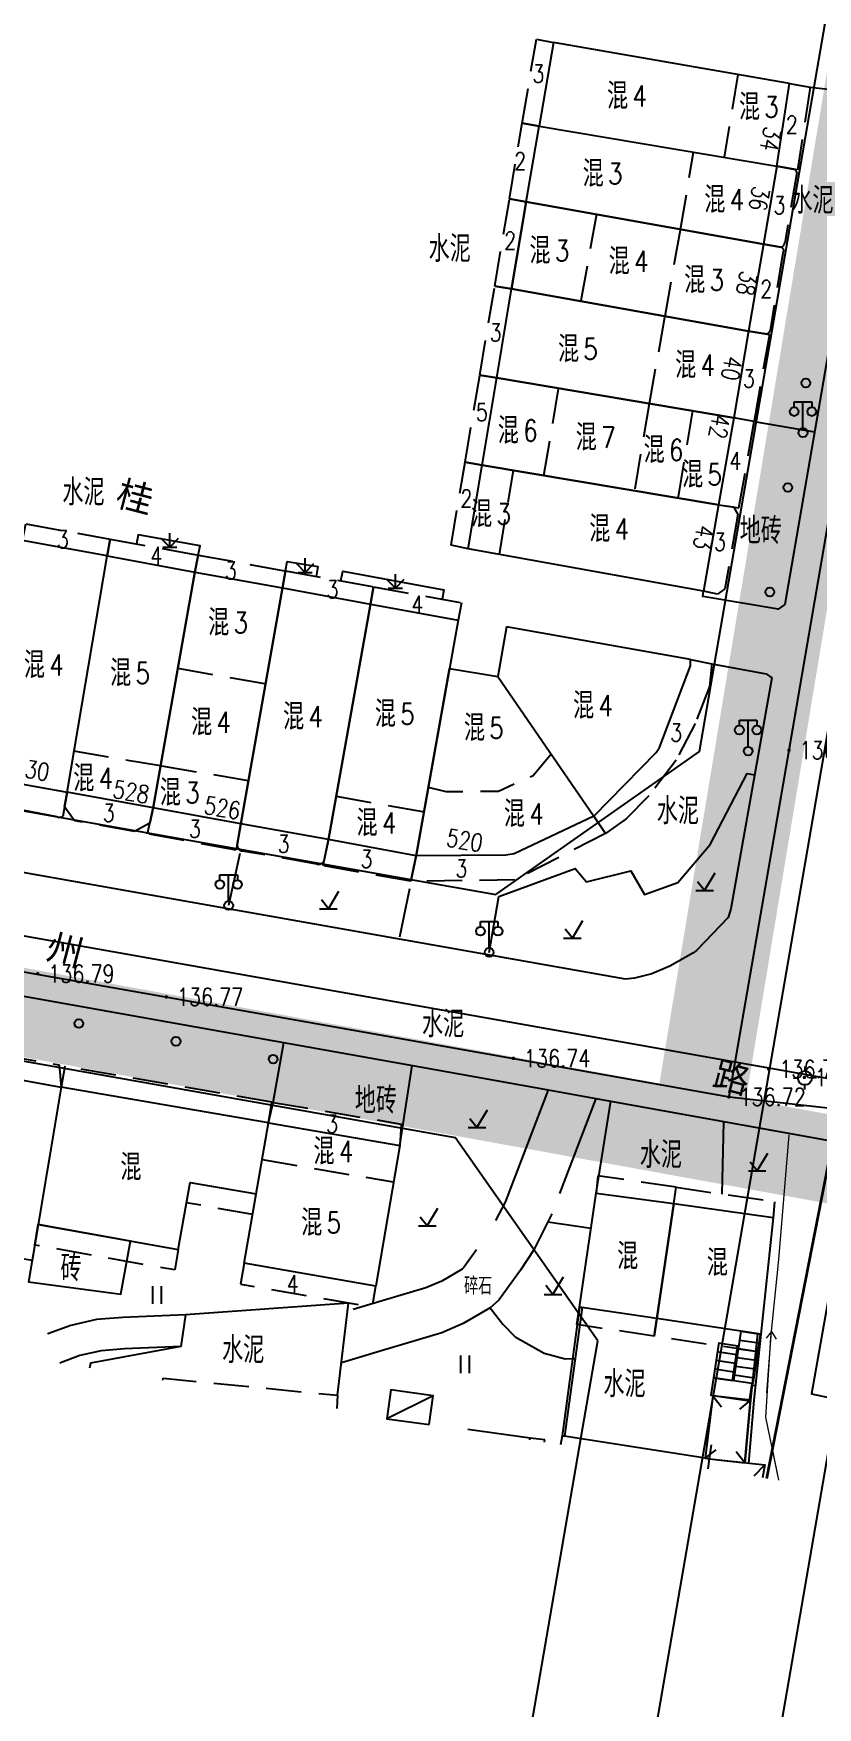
# Model space of a CAD drawing. Extents: x 529262 to 576451, y 2694391 to 2717535.
# Drawn here: x 563757.4 to 563802, y 2710581.3 to 2710676.4 of the extents above; entities that cross this region are included whole.
import ezdxf
from ezdxf.enums import TextEntityAlignment as Align
from ezdxf.xclip import XClip

# ---------------------------------------------------------------- set-up
doc = ezdxf.new("R2010")
doc.units = 0
doc.header["$XCLIPFRAME"] = 0
for name, pattern in [('ACAD_ISO12W100', [22, 12, -3, 0.5, -3, 0.5, -3]), ('DASH', [0.35, 0.25, -0.1]), ('X2', [10, 8, -2]), ('X5', [3, 2, -1])]:
    doc.linetypes.add(name, pattern=pattern)
for name, color, linetype in [('DLDW', 8, 'Continuous'), ('DLSS', 4, 'Continuous'), ('GCD', 8, 'Continuous'), ('JMD', 8, 'Continuous'), ('KZD', 8, 'Continuous'), ('PP-COM', 7, 'Continuous'), ('RD-中线', 40, 'Continuous'), ('RD-红线', 7, 'Continuous'), ('ZBTZ', 8, 'Continuous'), ('ZJ', 7, 'Continuous'), ('污水管径标注_W10-', 202, 'Continuous'), ('河流', 4, 'Continuous')]:
    doc.layers.add(name, color=color, linetype=linetype)
doc.layers.add('SXSS', color=5, linetype='Continuous', lineweight=0)
doc.layers.add('控制界线1', color=30, linetype='ACAD_ISO12W100', lineweight=35)
doc.styles.add('HZ', font='rs.shx', dxfattribs={"width": 0.8, "bigfont": 'hztxt.shx'})
doc.styles.add('等线体', font='simhei.ttf')
doc.linetypes.add('1161', pattern='A,0,[149,AAA.SHX,S=0.15,R=0,X=0,Y=0],-1.6', length=1.6)

# ---------------------------------------------------------------- blocks, each defined once
blk = doc.blocks.new('A$C19FD0107')
at = {"layer": 'RD-中线', "color": 8, "linetype": 'Continuous', "flags": 128}
blk.add_lwpolyline([(-7218.27, 16113.779), (-7175.488, 16361.54)], dxfattribs=at)
at = {"layer": 'RD-中线', "color": 8}
blk.add_lwpolyline([(-7111.179, 16211.495), (-7285.198, 16242.331, -0.001777), (-7286.247, 16242.521), (-7291.872, 16243.559, 0.00249), (-7293.342, 16243.822), (-7418.595, 16265.649, 0.000151), (-7418.892, 16265.7), (-7433.311, 16268.204)], format="xyb", dxfattribs=at)
at = {"layer": 'RD-红线', "color": 8, "linetype": 'Continuous', "flags": 128}
for points in [[(-7202.711, 16245.024), (-7201.856, 16249.972), (-7188.002, 16330.204), (-7186.64, 16338.09), (-7186.3, 16340.062)], [(-7267.793, 16246.356), (-7262.878, 16245.485), (-7219.255, 16237.755), (-7214.31, 16236.879)], [(-7270.347, 16232.59), (-7265.42, 16231.717), (-7216.606, 16223.067)], [(-7221.419, 16136.681), (-7220.055, 16144.58), (-7209.344, 16206.614), (-7208.496, 16211.519)], [(-7207.635, 16134.234), (-7206.276, 16142.102), (-7195.581, 16204.041), (-7194.726, 16208.99)]]:
    blk.add_lwpolyline(points, dxfattribs=at)
at = {"layer": 'RD-红线', "color": 8}
for points in [[(-7214.31, 16236.879), (-7202.711, 16245.024, 0.415499)], [(-7208.496, 16211.519), (-7216.606, 16223.067, 0.412929)]]:
    blk.add_lwpolyline(points, format="xyb", dxfattribs=at)
blk = doc.blocks.new('GC200')
at = {"linetype": 'Continuous', "const_width": 0.2, "flags": 128}
blk.add_lwpolyline([(-0.1, 0, 1), (0.1, 0, 1)], format="xyb", close=True, dxfattribs=at)
blk = doc.blocks.new('gc170')
at = {"color": 8, "linetype": 'Continuous'}
blk.add_circle((0, 0), 0.5, dxfattribs=at)
blk = doc.blocks.new('gc097')
at = {"color": 8}
for p, q in [((-1, 2.9), (-1, 3.5)), ((-1, 3.5), (1, 3.5)), ((0, 0.5), (0, 3.5)), ((1, 3.5), (1, 2.9))]:
    blk.add_line(p, q, dxfattribs=at)
for centre in [(-1, 2.4), (1, 2.4), (0, 0)]:
    blk.add_circle(centre, 0.5, dxfattribs=at)
blk = doc.blocks.new('gc123')
at = {"color": 8}
for p, q in [((0, 0), (1.2, 2)), ((-1, 0), (1, 0)), ((0, 0), (-0.8, 1))]:
    blk.add_line(p, q, dxfattribs=at)
blk = doc.blocks.new('gc121')
at = {"color": 8}
for p, q in [((-0.5, -1), (-0.5, 1)), ((0.5, -1), (0.5, 1))]:
    blk.add_line(p, q, dxfattribs=at)
blk = doc.blocks.new('gc124')
at = {"color": 8}
for p, q in [((-1, 1), (0, 0)), ((-0.8, 0), (0.8, 0)), ((0, 0), (0, 1.6)), ((0, 0), (1, 1))]:
    blk.add_line(p, q, dxfattribs=at)
blk = doc.blocks.new('gc086')
at = {"color": 8}
for p, q in [((0, 0), (7, 0)), ((7, 0), (6.18, 0.57)), ((7, 0), (6.18, -0.57))]:
    blk.add_line(p, q, dxfattribs=at)
blk = doc.blocks.new('gc116')
at = {"color": 8}
for p, q in [((-1.3, 0), (-0.8, 0)), ((0, 1.3), (0, 0.8)), ((1.3, 0), (0.8, 0)), ((0, -1.3), (0, -0.8))]:
    blk.add_line(p, q, dxfattribs=at)
blk.add_circle((0, 0), 0.8, dxfattribs=at)
blk.add_point((0, 0), dxfattribs=at)

msp = doc.modelspace()

# ---------------------------------------------------------------- linework, layer by layer
at = {"layer": 'DLSS', "linetype": 'Continuous'}
for points in [[(563801.579, 2710673.368), (563805.144, 2710672.969), (563800.127, 2710643.967), (563799.742, 2710643.704), (563795.469, 2710644.428), (563795.502, 2710644.722)], [(563795.984, 2710640.601), (563799.071, 2710640.034), (563799.399, 2710639.802), (563797.051, 2710626.684), (563796.905, 2710626.176), (563795.097, 2710624.302), (563794.899, 2710624.158), (563793.594, 2710623.41), (563792.564, 2710622.977), (563791.577, 2710622.734), (563791.058, 2710622.687)]]:
    msp.add_lwpolyline(points, dxfattribs=at)
at = {"layer": 'DLSS', "linetype": 'Continuous', "flags": 128}
for points in [[(563791.058, 2710622.687), (563735.774, 2710632.446)], [(563739.177, 2710624.854), (563779.481, 2710617.672)], [(563779.481, 2710617.672), (563786.666, 2710616.38)], [(563789.377, 2710615.893), (563802.436, 2710613.545), (563804.162, 2710613.23)]]:
    msp.add_lwpolyline(points, dxfattribs=at)
at = {"layer": 'DLSS', "linetype": 'X2', "flags": 128}
for points, elevation in [([(563786.666, 2710616.38), (563784.227, 2710609.998), (563783.523, 2710608.666), (563782.875, 2710607.672), (563781.846, 2710606.263), (563781.769, 2710606.196), (563780.615, 2710605.52), (563779.704, 2710605.128), (563776.34, 2710604.128), (563775.255, 2710603.806)], 136.764), ([(563766.047, 2710603.592), (563762.471, 2710603.443), (563760.984, 2710603.328), (563759.521, 2710602.998), (563758.208, 2710602.514), (563756.173, 2710601.291)], 137.047)]:
    msp.add_lwpolyline(points, dxfattribs=dict(at, elevation=elevation))
at = {"layer": 'DLSS', "linetype": 'Continuous', "flags": 128}
for points, elevation in [([(563789.377, 2710615.893), (563787.317, 2710610.501)], 136.764), ([(563786.876, 2710609.348), (563786.647, 2710608.878), (563785.858, 2710607.291), (563785.102, 2710606.133), (563783.858, 2710604.43), (563783.364, 2710603.993), (563781.839, 2710603.1), (563780.628, 2710602.579), (563777.111, 2710601.534), (563774.911, 2710600.881)], 136.764), ([(563765.783, 2710601.796), (563762.576, 2710601.662), (563761.25, 2710601.56), (563760.028, 2710601.284), (563758.982, 2710600.899), (563758.897, 2710600.847)], 137.047)]:
    msp.add_lwpolyline(points, dxfattribs=dict(at, elevation=elevation))
at = {"layer": 'JMD', "linetype": 'Continuous'}
for p, q in [((563788.452, 2710604.044), (563788.6, 2710604.024)), ((563797.221, 2710599.854), (563797.643, 2710602.663)), ((563797.643, 2710602.663), (563798.73, 2710602.5)), ((563798.73, 2710602.5), (563798.308, 2710599.69)), ((563796.367, 2710602.032), (563796.066, 2710600.027)), ((563796.289, 2710601.51), (563797.377, 2710601.347)), ((563796.363, 2710602.005), (563797.451, 2710601.841)), ((563797.154, 2710599.864), (563797.455, 2710601.869)), ((563797.494, 2710601.675), (563798.582, 2710601.511)), ((563797.568, 2710602.169), (563798.656, 2710602.006)), ((563788.053, 2710601.118), (563788.202, 2710601.097)), ((563796.141, 2710600.522), (563797.228, 2710600.358)), ((563796.215, 2710601.016), (563797.303, 2710600.853)), ((563797.346, 2710600.686), (563798.433, 2710600.522)), ((563797.42, 2710601.18), (563798.508, 2710601.017)), ((563796.066, 2710600.027), (563797.154, 2710599.864)), ((563797.271, 2710600.191), (563798.359, 2710600.028)), ((563798.458, 2710599.568, 137.102), (563798.259, 2710599.589, 137.102)), ((563780.122, 2710599.004, 137.054), (563777.501, 2710597.69, 137.054)), ((563796.044, 2710598.996), (563796.536, 2710598.366)), ((563798.169, 2710598.745), (563797.549, 2710598.24)), ((563787.456, 2710596.728), (563787.604, 2710596.708)), ((563795.593, 2710595.453), (563796.233, 2710595.934)), ((563795.848, 2710595.413), (563795.953, 2710596.206)), ((563797.864, 2710595.194), (563797.356, 2710595.812)), ((563798.987, 2710595.071), (563798.362, 2710594.427))]:
    msp.add_line(p, q, dxfattribs=at)
at = {"layer": 'JMD', "linetype": 'X5'}
for points in [[(563786.155, 2710671.168), (563785.192, 2710671.331), (563785.997, 2710676.101), (563786.977, 2710675.917)], [(563785.41, 2710666.865), (563784.465, 2710667.024), (563785.192, 2710671.331), (563786.155, 2710671.168)], [(563784.574, 2710661.911), (563783.629, 2710662.07), (563784.465, 2710667.024), (563785.41, 2710666.865)], [(563783.746, 2710656.85), (563782.776, 2710657.014), (563783.629, 2710662.07), (563784.574, 2710661.911)], [(563782.913, 2710651.899), (563781.941, 2710652.062), (563782.776, 2710657.014), (563783.746, 2710656.85)], [(563796.365, 2710649.635), (563797.519, 2710649.476), (563798.381, 2710654.379), (563797.221, 2710654.583)], [(563782.113, 2710647.144), (563781.145, 2710647.342), (563781.941, 2710652.062), (563782.913, 2710651.899)], [(563796.365, 2710649.635), (563797.209, 2710649.519), (563797.451, 2710649.081), (563796.721, 2710644.859), (563796.293, 2710644.556), (563795.502, 2710644.722)], [(563756.774, 2710647.601), (563756.948, 2710648.561), (563761.751, 2710647.691), (563761.577, 2710646.73)], [(563761.577, 2710646.73), (563761.751, 2710647.691), (563766.752, 2710646.785), (563766.576, 2710645.811)], [(563766.576, 2710645.811), (563766.752, 2710646.785), (563771.729, 2710645.883), (563771.554, 2710644.914)], [(563771.554, 2710644.914), (563771.729, 2710645.883), (563776.735, 2710644.976), (563776.558, 2710643.999)], [(563776.558, 2710643.999), (563776.735, 2710644.976), (563781.736, 2710644.07), (563781.552, 2710643.088)], [(563794.766, 2710640.851), (563795.984, 2710640.601), (563795.845, 2710639.313), (563795.033, 2710637.206), (563793.95, 2710635.124), (563792.404, 2710633.106), (563791.103, 2710631.791), (563789.936, 2710630.962), (563789.936, 2710630.962), (563789.271, 2710631.946)], [(563764.202, 2710632.412), (563764.01, 2710631.543), (563763.138, 2710631.068), (563759.735, 2710631.679), (563759.156, 2710632.474), (563759.299, 2710633.304)], [(563769.184, 2710631.497), (563768.919, 2710630.012), (563763.876, 2710630.936), (563764.202, 2710632.412)], [(563789.271, 2710631.946), (563789.936, 2710630.962), (563784.771, 2710628.316), (563778.857, 2710628.24), (563779.152, 2710629.693)], [(563779.152, 2710629.693), (563778.857, 2710628.24), (563773.868, 2710629.133), (563774.166, 2710630.613)], [(563793.812, 2710609.932), (563793.946, 2710610.849), (563789.497, 2710611.499), (563789.402, 2710610.519)], [(563793.812, 2710609.932), (563793.946, 2710610.849), (563799.55, 2710610.031), (563799.471, 2710609.133)], [(563792.851, 2710603.383), (563792.701, 2710602.385), (563788.302, 2710603.046), (563788.452, 2710604.044)], [(563798.621, 2710601.496), (563792.701, 2710602.385), (563792.851, 2710603.383)]]:
    msp.add_lwpolyline(points, dxfattribs=at)
at = {"layer": 'JMD', "linetype": 'Continuous', "flags": 128}
for points, elevation in [([(563800.404, 2710673.588), (563786.977, 2710675.917), (563786.155, 2710671.168), (563799.683, 2710668.892)], -527.145), ([(563752.146, 2710617.763), (563758.972, 2710616.547), (563757.317, 2710606.679), (563750.446, 2710607.821)], 137.031), ([(563758.972, 2710616.547), (563757.66, 2710608.726), (563765.627, 2710607.313), (563766.301, 2710611.115), (563770.055, 2710610.485), (563770.754, 2710614.506)], 137.174), ([(563770.754, 2710614.506), (563778.226, 2710613.23), (563776.871, 2710605.236), (563769.369, 2710606.539)], 137.192), ([(563757.66, 2710608.726), (563757.111, 2710605.477), (563762.37, 2710604.778), (563762.905, 2710607.796)], 137.174), ([(563779.902, 2710597.368), (563780.122, 2710599.004), (563777.722, 2710599.332), (563777.501, 2710597.69)], 137.054), ([(563798.169, 2710598.745), (563796.044, 2710598.996), (563795.593, 2710595.453), (563795.848, 2710595.413), (563797.864, 2710595.194)], 137.165)]:
    msp.add_lwpolyline(points, close=True, dxfattribs=dict(at, elevation=elevation))
at = {"layer": 'JMD', "linetype": 'X5', "flags": 128}
for points in [[(563797.462, 2710674.098), (563796.671, 2710669.399)], [(563786.43, 2710651.307), (563787.263, 2710656.259)], [(563765.608, 2710640.349), (563770.592, 2710639.469)], [(563779.851, 2710633.597), (563780.852, 2710633.337), (563783.839, 2710633.369), (563785.808, 2710634.255), (563786.836, 2710635.478)], [(563764.757, 2710599.894), (563764.764, 2710599.997), (563774.694, 2710599.027), (563774.646, 2710598.285)], [(563786.461, 2710596.363), (563786.478, 2710596.491), (563785.638, 2710596.598)]]:
    msp.add_lwpolyline(points, dxfattribs=at)
at = {"layer": 'JMD', "linetype": 'X5'}
for points, elevation in [([(563800.404, 2710673.588), (563801.579, 2710673.368), (563800.858, 2710668.672), (563799.683, 2710668.892)], -527.145), ([(563798.067, 2710659.504), (563799.251, 2710659.32), (563798.381, 2710654.379), (563797.221, 2710654.583)], -525.744), ([(563752.146, 2710617.763), (563752.596, 2710618.894), (563758.857, 2710617.809), (563758.972, 2710616.547)], 137.031), ([(563770.754, 2710614.506), (563770.951, 2710615.683), (563759.169, 2710617.724), (563758.972, 2710616.547)], 137.192), ([(563770.754, 2710614.506), (563771.033, 2710615.669), (563778.314, 2710614.444), (563778.226, 2710613.23)], 137.192)]:
    msp.add_lwpolyline(points, dxfattribs=dict(at, elevation=elevation))
at = {"layer": 'JMD', "linetype": 'Continuous', "flags": 128}
for points in [[(563799.683, 2710668.892), (563798.91, 2710664.447), (563785.41, 2710666.865), (563786.155, 2710671.168), (563786.155, 2710671.168)], [(563798.067, 2710659.504), (563784.574, 2710661.911), (563785.41, 2710666.865), (563798.91, 2710664.447)], [(563797.221, 2710654.583), (563783.746, 2710656.85), (563784.574, 2710661.911), (563798.067, 2710659.504)], [(563796.365, 2710649.635), (563782.913, 2710651.899), (563783.746, 2710656.85), (563797.221, 2710654.583)], [(563782.913, 2710651.899), (563796.365, 2710649.635), (563795.502, 2710644.722), (563782.113, 2710647.144)], [(563761.577, 2710646.73), (563756.774, 2710647.601), (563754.343, 2710634.199), (563759.299, 2710633.304)], [(563761.577, 2710646.73), (563766.576, 2710645.811), (563764.202, 2710632.412), (563759.299, 2710633.304)], [(563766.576, 2710645.811), (563771.554, 2710644.914), (563769.184, 2710631.497), (563764.202, 2710632.412)], [(563771.554, 2710644.914), (563776.558, 2710643.999), (563774.166, 2710630.613), (563769.184, 2710631.497)], [(563776.558, 2710643.999), (563781.552, 2710643.088), (563779.152, 2710629.693), (563774.166, 2710630.613)], [(563784.295, 2710642.697), (563783.799, 2710639.883), (563783.799, 2710639.883), (563789.271, 2710631.946), (563792.813, 2710635.567), (563792.996, 2710635.853), (563794.77, 2710640.49), (563794.766, 2710640.851), (563784.295, 2710642.697)], [(563781.06, 2710640.342), (563783.799, 2710639.883), (563789.271, 2710631.946), (563784.735, 2710629.807), (563784.261, 2710629.732), (563784.261, 2710629.732), (563779.152, 2710629.693)], [(563789.402, 2710610.519), (563793.812, 2710609.932), (563792.851, 2710603.383), (563788.452, 2710604.044)], [(563793.812, 2710609.932), (563799.471, 2710609.133), (563798.771, 2710602.494), (563792.851, 2710603.383)], [(563807.367, 2710604.913), (563802.897, 2710606.161), (563801.652, 2710599.119), (563805.947, 2710598.209)], [(563807.367, 2710604.913), (563802.897, 2710606.161), (563801.652, 2710599.119), (563805.947, 2710598.209)], [(563796.066, 2710600.027), (563795.918, 2710599.038), (563798.127, 2710598.706), (563798.276, 2710599.695)]]:
    msp.add_lwpolyline(points, close=True, dxfattribs=at)
at = {"layer": 'JMD', "linetype": 'X5', "flags": 128}
for points, elevation in [([(563794.199, 2710665.291), (563794.94, 2710669.69)], -504.969), ([(563789.409, 2710666.149), (563788.527, 2710661.206)], -515.053), ([(563793.315, 2710660.352), (563794.199, 2710665.291)], -504.969), ([(563792.43, 2710655.389), (563793.315, 2710660.352)], -504.969), ([(563791.615, 2710650.546), (563792.43, 2710655.389)], -504.969), ([(563794.076, 2710650.087), (563794.898, 2710654.974)], -507.782), ([(563783.893, 2710646.822), (563784.696, 2710651.598)], -516.064), ([(563764.624, 2710634.799), (563759.694, 2710635.635)], -511.968), ([(563769.626, 2710633.95), (563764.624, 2710634.799)], -511.968), ([(563774.607, 2710633.081), (563779.598, 2710632.187)], -178.836), ([(563770.392, 2710612.427), (563777.857, 2710611.152), (563777.875, 2710611.164)], -513.624), ([(563769.863, 2710609.301), (563766.098, 2710609.969)], -524.585), ([(563765.627, 2710607.313), (563765.432, 2710606.151), (563757.465, 2710607.564), (563757.66, 2710608.726)], 137.086), ([(563769.369, 2710606.539), (563769.172, 2710605.346), (563776.674, 2710604.043), (563776.871, 2710605.236)], 137.023)]:
    msp.add_lwpolyline(points, dxfattribs=dict(at, elevation=elevation))
at = {"layer": 'JMD', "linetype": 'X5'}
for points in [[(563799.683, 2710668.892), (563800.623, 2710668.716, -0.316582), (563800.82, 2710668.502), (563800.123, 2710664.521, -0.298089), (563799.901, 2710664.284), (563798.91, 2710664.447)], [(563759.299, 2710633.304), (563759.062, 2710631.927, -0.190202), (563758.731, 2710631.906), (563758.731, 2710631.906), (563758.731, 2710631.906), (563754.438, 2710632.721, -0.332019), (563754.102, 2710633.039), (563754.343, 2710634.199)], [(563774.166, 2710630.613), (563773.917, 2710629.379, -0.300519), (563773.514, 2710629.22), (563769.283, 2710629.96, -0.34253), (563768.969, 2710630.292), (563769.184, 2710631.497)]]:
    msp.add_lwpolyline(points, format="xyb", dxfattribs=at)
at = {"layer": 'JMD', "linetype": 'Continuous'}
for points in [[(563785.41, 2710666.865), (563784.574, 2710661.911)], [(563776.871, 2710605.236), (563769.369, 2710606.539)], [(563788.452, 2710604.044), (563787.456, 2710596.728)], [(563788.6, 2710604.024), (563787.604, 2710596.708)], [(563785.625, 2710596.499), (563785.638, 2710596.598), (563782.093, 2710597.074)]]:
    msp.add_lwpolyline(points, dxfattribs=at)
at = {"layer": 'JMD', "linetype": 'X5', "elevation": -527.118}
msp.add_lwpolyline([(563798.91, 2710664.447), (563799.901, 2710664.284, -0.594311), (563800.016, 2710663.954), (563799.29, 2710659.541, -0.378555), (563799.015, 2710659.357), (563798.067, 2710659.504)], format="xyb", dxfattribs=at)
at = {"layer": 'JMD', "linetype": 'Continuous', "flags": 128}
for points, elevation in [([(563798.573, 2710602.524), (563798.172, 2710598.766), (563797.864, 2710595.194)], 137.102), ([(563798.771, 2710602.494), (563798.371, 2710598.747), (563798.063, 2710595.172)], 137.102), ([(563795.773, 2710594.848), (563795.848, 2710595.413), (563787.456, 2710596.728), (563787.364, 2710596.216)], 137.117), ([(563795.773, 2710594.848), (563795.848, 2710595.413), (563798.987, 2710595.071), (563798.862, 2710594.345)], 137.117)]:
    msp.add_lwpolyline(points, dxfattribs=dict(at, elevation=elevation))
at = {"layer": 'SXSS', "color": 8, "linetype": 'Continuous', "flags": 128}
for points in [[(563799.791, 2710594.194), (563799.053, 2710597.793), (563799.34, 2710602.286), (563799.792, 2710606.749), (563800.382, 2710613.831)], [(563799.791, 2710594.194), (563799.425, 2710595.978)]]:
    msp.add_lwpolyline(points, dxfattribs=at)
at = {"layer": 'ZBTZ', "linetype": '1161', "flags": 128}
for points in [[(563798.381, 2710654.379), (563801.825, 2710653.783)], [(563766.752, 2710646.785), (563766.872, 2710647.303), (563763.343, 2710647.924), (563763.251, 2710647.419)], [(563771.729, 2710645.883), (563771.818, 2710646.42), (563773.569, 2710646.127), (563773.467, 2710645.568)], [(563774.881, 2710645.312), (563774.983, 2710645.873), (563780.737, 2710644.801), (563780.64, 2710644.269)], [(563786.666, 2710616.38), (563789.377, 2710615.893)]]:
    msp.add_lwpolyline(points, dxfattribs=at)
at = {"layer": 'ZBTZ', "linetype": '1161'}
for points in [[(563783.314, 2710624.201), (563783.866, 2710627.367), (563788.198, 2710628.964), (563788.849, 2710628.214), (563791.365, 2710628.835), (563792.145, 2710627.497), (563794.046, 2710628.167), (563795.89, 2710630.324), (563797.986, 2710634.37), (563798.413, 2710634.294)], [(563769.136, 2710629.823), (563768.493, 2710626.862)], [(563778.237, 2710625.092), (563778.805, 2710627.838)], [(563796.563, 2710610.467), (563796.663, 2710614.565)], [(563774.694, 2710599.027), (563775.31, 2710604.271), (563766.047, 2710603.592), (563765.783, 2710601.796), (563760.634, 2710600.845), (563760.577, 2710600.574)]]:
    msp.add_lwpolyline(points, dxfattribs=at)
at = {"layer": 'ZBTZ', "linetype": '1161', "flags": 128}
for points, elevation in [([(563771.033, 2710615.669), (563771.639, 2710619.069)], -522.059), ([(563778.226, 2710613.23), (563778.932, 2710617.77)], 137.202), ([(563789.402, 2710610.519), (563790.232, 2710615.739)], 137.121), ([(563786.647, 2710608.878), (563789.108, 2710608.517)], 136.799), ([(563783.364, 2710603.993), (563784.097, 2710603.064), (563784.791, 2710602.358), (563786.45, 2710601.422), (563787.63, 2710601.107), (563788.053, 2710601.118)], 136.764)]:
    msp.add_lwpolyline(points, dxfattribs=dict(at, elevation=elevation))
at = {"layer": '控制界线1', "color": 252, "linetype": 'Continuous', "flags": 128}
msp.add_lwpolyline([(563799.098, 2710594.307), (563836.688, 2710785.949)], dxfattribs=at)
msp.add_lwpolyline([(563799.098, 2710594.307), (563836.688, 2710785.949)], dxfattribs=at)
msp.add_lwpolyline([(563799.098, 2710594.307), (563836.688, 2710785.949)], dxfattribs=at)
at = {"layer": '污水管径标注_W10-'}
for points in [[(563796.965, 2710615.988), (563800.368, 2710635.696), (563803.09, 2710651.463), (563807.174, 2710675.113), (563809.216, 2710686.938), (563810.577, 2710694.821), (563814.321, 2710716.5)], [(563607.436, 2710649.488), (563627.132, 2710646.014), (563642.889, 2710643.235), (563646.828, 2710642.54), (563666.524, 2710639.066), (563676.372, 2710637.329), (563686.22, 2710635.592), (563705.916, 2710632.118), (563709.855, 2710631.423), (563725.61, 2710628.632), (563745.303, 2710625.142), (563757.578, 2710622.967), (563764.996, 2710621.653), (563784.689, 2710618.163), (563796.965, 2710615.988), (563804.452, 2710615.153), (563824.329, 2710612.938), (563845.489, 2710610.58), (563863.911, 2710607.316), (563885.041, 2710603.571)]]:
    msp.add_lwpolyline(points, dxfattribs=at)
at = {"layer": '河流', "color": 5, "linetype": 'DASH', "ltscale": 0.1, "const_width": 5}
for points in [[(563795.047, 2710613.837), (563816.516, 2710743.308)], [(563595.517, 2710650.118), (563885.982, 2710597.302)]]:
    msp.add_lwpolyline(points, dxfattribs=at)

# ---------------------------------------------------------------- block references
at = {"layer": 'DLDW', "color": 252, "linetype": 'Continuous', "xscale": 0.5, "yscale": 0.5, "zscale": 0.5}
for p in [(563801.162, 2710653.736), (563798.043, 2710635.64), (563768.493, 2710626.862, -0.097), (563783.314, 2710624.201, -0.097)]:
    msp.add_blockref('gc097', p, dxfattribs=at)
at = {"layer": 'GCD', "linetype": 'Continuous'}
ref = msp.add_blockref('GC200', (563800.364, 2710635.687, 136.89), dxfattribs=dict(at, xscale=0.5, yscale=0.5, zscale=0.5))
ref.add_attrib('height', '136.89', dxfattribs={"linetype": 'Continuous', "height": 1, "style": 'HZ', "width": 0.8}).set_placement((563800.964, 2710635.687, 136.89), align=Align.MIDDLE_LEFT)
ref = msp.add_blockref('GC200', (563757.633, 2710622.986, 136.79), dxfattribs=dict(at, xscale=0.5, yscale=0.5, zscale=0.5))
ref.add_attrib('height', '136.79', dxfattribs={"linetype": 'Continuous', "height": 1, "style": 'HZ', "width": 0.8}).set_placement((563758.233, 2710622.986, 136.79), align=Align.MIDDLE_LEFT)
ref = msp.add_blockref('GC200', (563764.951, 2710621.669, 136.77), dxfattribs=dict(at, xscale=0.5, yscale=0.5, zscale=0.5))
ref.add_attrib('height', '136.77', dxfattribs={"linetype": 'Continuous', "height": 1, "style": 'HZ', "width": 0.8}).set_placement((563765.551, 2710621.669, 136.77), align=Align.MIDDLE_LEFT)
ref = msp.add_blockref('GC200', (563784.692, 2710618.176, 136.74), dxfattribs=dict(at, xscale=0.5, yscale=0.5, zscale=0.5))
ref.add_attrib('height', '136.74', dxfattribs={"linetype": 'Continuous', "height": 1, "style": 'HZ', "width": 0.8}).set_placement((563785.292, 2710618.176, 136.74), align=Align.MIDDLE_LEFT)
ref = msp.add_blockref('GC200', (563799.22, 2710617.568, 136.718), dxfattribs=dict(at, xscale=0.5, yscale=0.5, zscale=0.5))
ref.add_attrib('height', '136.72', dxfattribs={"linetype": 'Continuous', "height": 1, "style": 'HZ', "width": 0.8}).set_placement((563799.82, 2710617.568, 136.718), align=Align.MIDDLE_LEFT)
ref = msp.add_blockref('GC200', (563801.244, 2710617.096, 136.663), dxfattribs=dict(at, xscale=0.5, yscale=0.5, zscale=0.5))
ref.add_attrib('height', '136.66', dxfattribs={"linetype": 'Continuous', "height": 1, "style": 'HZ', "width": 0.8}).set_placement((563801.844, 2710617.096, 136.663), align=Align.MIDDLE_LEFT)
ref = msp.add_blockref('GC200', (563796.95, 2710615.986, 136.72), dxfattribs=dict(at, xscale=0.5, yscale=0.5, zscale=0.5))
ref.add_attrib('height', '136.72', dxfattribs={"linetype": 'Continuous', "height": 1, "style": 'HZ', "width": 0.8}).set_placement((563797.55, 2710615.986, 136.72), align=Align.MIDDLE_LEFT)
at = {"layer": 'KZD', "linetype": 'Continuous', "xscale": 0.5, "yscale": 0.5, "zscale": 0.5}
msp.add_blockref('gc116', (563801.273, 2710617.065, 136.663), dxfattribs=at)
at = {"layer": 'PP-COM'}
ref = msp.add_blockref('A$C19FD0107', (570997.993, 2694390.603), dxfattribs=at)
XClip(ref).set_block_clipping_path([(-9366.4383134884, 14428.6043910822), (-3328.4480743363, 17452.7484863754)])
at = {"layer": 'SXSS', "color": 8, "linetype": 'Continuous', "xscale": 0.5000000001715511, "yscale": 0.5000000001715511, "zscale": 0.5000000001715511, "rotation": 85.44412170247783}
msp.add_blockref('gc086', (563799.102, 2710599.166), dxfattribs=at)
at = {"layer": 'ZBTZ', "linetype": 'Continuous'}
for p, xscale, yscale, zscale, rotation in [((563801.325, 2710656.564), 0.5000000000768235, 0.5000000000768235, 0.5000000000768235, 260.2204996000144), ((563800.301, 2710650.623), 0.5000000000768235, 0.5000000000768235, 0.5000000000768235, 260.2204996000144), ((563799.277, 2710644.682), 0.5000000000768235, 0.5000000000768235, 0.5000000000768235, 260.2204996000144), ((563759.969, 2710620.154), 0.5000000000014555, 0.5000000000014555, 0.5000000000014555, 169.649559211636), ((563765.497, 2710619.145), 0.5000000000014555, 0.5000000000014555, 0.5000000000014555, 169.649559211636), ((563771.026, 2710618.135), 0.5000000000014555, 0.5000000000014555, 0.5000000000014555, 169.649559211636)]:
    msp.add_blockref('gc170', p, dxfattribs=dict(at, xscale=xscale, yscale=yscale, zscale=zscale, rotation=rotation))
at = {"layer": 'ZBTZ', "linetype": 'Continuous', "xscale": 0.5, "yscale": 0.5}
for name, p in [('gc124', (563765.144, 2710647.236)), ('gc124', (563772.846, 2710645.797)), ('gc124', (563777.976, 2710644.906)), ('gc123', (563795.565, 2710627.714)), ('gc123', (563774.168, 2710626.679)), ('gc123', (563788.044, 2710625.012)), ('gc123', (563782.617, 2710614.244)), ('gc123', (563798.559, 2710611.782)), ('gc123', (563779.792, 2710608.66)), ('gc123', (563786.941, 2710604.76)), ('gc121', (563764.422, 2710604.731)), ('gc121', (563781.95, 2710600.786))]:
    msp.add_blockref(name, p, dxfattribs=at)

# ---------------------------------------------------------------- texts
at = {"layer": 'JMD', "linetype": 'Continuous', "style": 'HZ', "width": 0.8}
for s, height, p in [('混', 1.5, (563791.217, 2710672.878)), ('4', 1.2, (563792.285, 2710672.874)), ('混', 1.5, (563798.72, 2710672.251)), ('3', 1.2, (563799.789, 2710672.247)), ('混', 1.5, (563789.829, 2710668.461)), ('3', 1.2, (563790.897, 2710668.457)), ('混', 1.5, (563796.748, 2710666.98)), ('4', 1.2, (563797.816, 2710666.976)), ('混', 1.5, (563786.805, 2710664.084)), ('3', 1.2, (563787.873, 2710664.081)), ('混', 1.5, (563791.309, 2710663.478)), ('4', 1.2, (563792.377, 2710663.474)), ('混', 1.5, (563795.606, 2710662.415)), ('3', 1.2, (563796.674, 2710662.411)), ('混', 1.5, (563788.425, 2710658.493)), ('5', 1.2, (563789.494, 2710658.49)), ('混', 1.5, (563795.088, 2710657.58)), ('4', 1.2, (563796.157, 2710657.576)), ('混', 1.5, (563785.002, 2710653.863)), ('6', 1.2, (563786.071, 2710653.859)), ('混', 1.5, (563789.434, 2710653.473)), ('7', 1.2, (563790.502, 2710653.469)), ('混', 1.5, (563793.298, 2710652.764)), ('6', 1.2, (563794.366, 2710652.76)), ('混', 1.5, (563795.483, 2710651.362)), ('5', 1.2, (563796.551, 2710651.358)), ('混', 1.5, (563783.481, 2710649.115)), ('3', 1.2, (563784.55, 2710649.111)), ('混', 1.5, (563790.203, 2710648.273)), ('4', 1.2, (563791.271, 2710648.269)), ('混', 1.5, (563768.526, 2710642.948)), ('3', 1.2, (563769.595, 2710642.944)), ('混', 1.5, (563758.045, 2710640.537)), ('4', 1.2, (563759.113, 2710640.533)), ('混', 1.5, (563762.949, 2710640.075)), ('5', 1.2, (563764.018, 2710640.071)), ('混', 1.5, (563778.009, 2710637.759)), ('混', 1.5, (563789.281, 2710638.228)), ('4', 1.2, (563790.349, 2710638.224)), ('混', 1.5, (563767.555, 2710637.283)), ('4', 1.2, (563768.623, 2710637.279)), ('混', 1.5, (563772.788, 2710637.605)), ('4', 1.2, (563773.856, 2710637.601)), ('5', 1.2, (563779.077, 2710637.755)), ('混', 1.5, (563783.077, 2710636.963)), ('5', 1.2, (563784.145, 2710636.959)), ('混', 1.5, (563760.853, 2710634.092)), ('4', 1.2, (563761.921, 2710634.089)), ('混', 1.5, (563765.779, 2710633.283)), ('3', 1.2, (563766.847, 2710633.279)), ('混', 1.5, (563785.349, 2710632.074)), ('混', 1.5, (563776.968, 2710631.557)), ('4', 1.2, (563778.037, 2710631.553)), ('4', 1.2, (563786.417, 2710632.07)), ('混', 1.5, (563763.534, 2710611.991)), ('混', 1.5, (563774.519, 2710612.889)), ('4', 1.2, (563775.588, 2710612.885)), ('混', 1.5, (563773.818, 2710608.84)), ('5', 1.2, (563774.887, 2710608.836)), ('砖', 1.5, (563760.128, 2710606.256)), ('混', 1.5, (563791.79, 2710606.934)), ('混', 1.5, (563796.894, 2710606.561))]:
    msp.add_text(s, height=height, dxfattribs=at).set_placement(p, align=Align.MIDDLE_RIGHT)
at = {"layer": 'ZJ', "color": 8, "linetype": 'Continuous', "style": 'HZ', "width": 0.8}
for s, p in [('3', (563786.458, 2710674.136)), ('2', (563800.873, 2710671.24)), ('2', (563785.423, 2710669.171)), ('3', (563800.166, 2710666.666)), ('2', (563784.852, 2710664.647)), ('2', (563799.415, 2710661.9)), ('3', (563784.023, 2710659.433)), ('3', (563798.431, 2710656.812)), ('5', (563783.244, 2710654.902)), ('4', (563797.655, 2710652.135)), ('2', (563782.358, 2710649.996)), ('3', (563759.402, 2710647.676)), ('4', (563764.721, 2710646.744)), ('3', (563796.785, 2710647.532)), ('3', (563768.956, 2710645.906)), ('3', (563774.741, 2710644.836)), ('4', (563779.576, 2710643.965)), ('3', (563794.293, 2710636.687)), ('3', (563762.015, 2710632.128)), ('3', (563766.918, 2710631.223)), ('3', (563771.964, 2710630.369)), ('3', (563776.676, 2710629.507)), ('3', (563782.074, 2710628.967))]:
    msp.add_text(s, height=1, dxfattribs=at).set_placement(p, align=Align.MIDDLE_RIGHT)
for s, rotation, p in [('34', 259.77074, (563799.327, 2710670.425)), ('36', 259.77074, (563798.679, 2710667.039)), ('38', 259.77074, (563797.973, 2710662.221)), ('40', 259.77074, (563797.109, 2710657.388)), ('42', 259.77074, (563796.407, 2710654.084)), ('43', 259.77074, (563795.515, 2710647.776)), ('530', 349.92949, (563757.27, 2710634.592)), ('528', 349.92949, (563762.952, 2710633.321)), ('526', 349.92949, (563768.14, 2710632.412)), ('520', 349.92949, (563781.921, 2710630.564))]:
    msp.add_text(s, height=1, rotation=rotation, dxfattribs=at).set_placement(p, align=Align.MIDDLE)
for s, height, p in [('水泥', 1.5, (563801.702, 2710667.014)), ('水泥', 1.5, (563781.069, 2710664.266)), ('水泥', 1.5, (563760.236, 2710650.43)), ('地砖', 1.5, (563798.763, 2710648.238)), ('水泥', 1.5, (563794.047, 2710632.31)), ('水泥', 1.5, (563780.692, 2710620.2)), ('地砖', 1.5, (563776.869, 2710615.861)), ('3', 1, (563774.382, 2710614.449)), ('水泥', 1.5, (563793.077, 2710612.77)), ('4', 1, (563772.14, 2710605.359)), ('碎石', 1, (563782.684, 2710605.293)), ('水泥', 1.5, (563769.321, 2710601.683)), ('水泥', 1.5, (563791.012, 2710599.745))]:
    msp.add_text(s, height=height, dxfattribs=at).set_placement(p, align=Align.MIDDLE)
at = {"layer": 'ZJ', "color": 8, "linetype": 'Continuous', "style": '等线体'}
for s, p in [('桂', (563763.18, 2710650.121)), ('             州               ', (563760.184, 2710624.091)), ('             路', (563790.713, 2710618.812))]:
    msp.add_text(s, height=1.5, rotation=345.27131, dxfattribs=at).set_placement(p, align=Align.MIDDLE)

doc.saveas('drawing.dxf')
